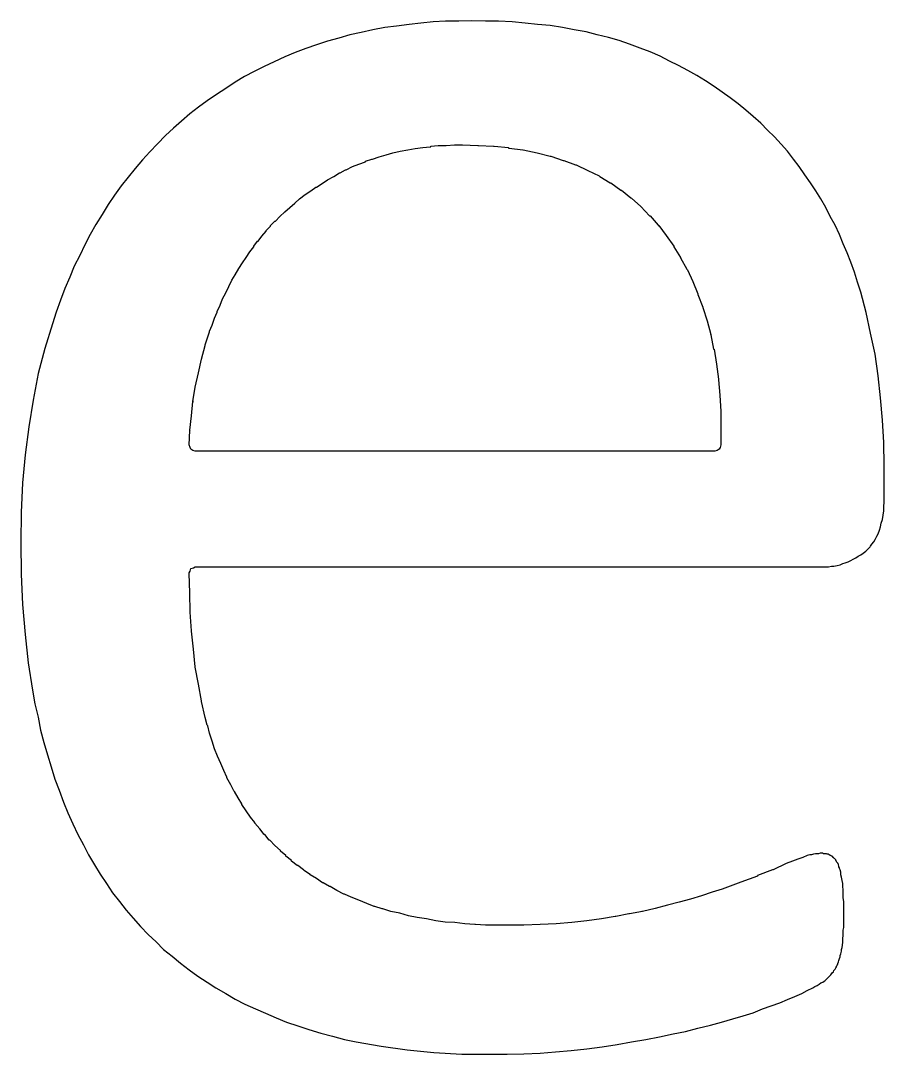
# Model space of a CAD drawing. Extents: x 114 to 420, y -150 to -26.
# Drawn here: x 130.382 to 131.772, y -147.292 to -145.628 of the extents above; entities that cross this region are included whole.
import ezdxf

# ---------------------------------------------------------------- set-up
doc = ezdxf.new("R2010")
doc.units = 0
doc.layers.add('BLACK', color=7, linetype='CONTINUOUS')

msp = doc.modelspace()

# ---------------------------------------------------------------- linework, layer by layer
at = {"layer": 'BLACK', "linetype": 'CONTINUOUS'}
for p, q in [((131.026, -145.632), (131.007, -145.634)), ((131.046, -145.63), (131.026, -145.632)), ((131.066, -145.629), (131.046, -145.63)), ((131.087, -145.629), (131.066, -145.629)), ((131.108, -145.628), (131.087, -145.629)), ((131.13, -145.629), (131.108, -145.628)), ((131.151, -145.629), (131.13, -145.629)), ((131.173, -145.63), (131.151, -145.629)), ((131.194, -145.632), (131.173, -145.63)), ((131.214, -145.634), (131.194, -145.632)), ((130.93, -145.647), (130.912, -145.651)), ((130.949, -145.643), (130.93, -145.647)), ((130.968, -145.639), (130.949, -145.643)), ((130.987, -145.637), (130.968, -145.639)), ((131.007, -145.634), (130.987, -145.637)), ((131.234, -145.636), (131.214, -145.634)), ((131.254, -145.639), (131.234, -145.636)), ((131.273, -145.643), (131.254, -145.639)), ((131.292, -145.646), (131.273, -145.643)), ((131.31, -145.651), (131.292, -145.646)), ((130.876, -145.661), (130.858, -145.667)), ((130.894, -145.656), (130.876, -145.661)), ((130.912, -145.651), (130.894, -145.656)), ((131.328, -145.655), (131.31, -145.651)), ((131.345, -145.66), (131.328, -145.655)), ((131.362, -145.666), (131.345, -145.66)), ((131.379, -145.672), (131.362, -145.666)), ((130.824, -145.679), (130.807, -145.686)), ((130.841, -145.673), (130.824, -145.679)), ((130.858, -145.667), (130.841, -145.673)), ((131.395, -145.678), (131.379, -145.672)), ((131.411, -145.685), (131.395, -145.678)), ((130.79, -145.694), (130.774, -145.702)), ((130.807, -145.686), (130.79, -145.694)), ((131.426, -145.693), (131.411, -145.685)), ((131.441, -145.7), (131.426, -145.693)), ((130.758, -145.71), (130.742, -145.718)), ((130.774, -145.702), (130.758, -145.71)), ((131.456, -145.708), (131.441, -145.7)), ((131.47, -145.716), (131.456, -145.708)), ((131.484, -145.725), (131.47, -145.716)), ((130.727, -145.727), (130.712, -145.737)), ((130.742, -145.718), (130.727, -145.727)), ((131.498, -145.734), (131.484, -145.725)), ((130.697, -145.747), (130.682, -145.757)), ((130.712, -145.737), (130.697, -145.747)), ((131.511, -145.743), (131.498, -145.734)), ((131.524, -145.752), (131.511, -145.743)), ((130.682, -145.757), (130.668, -145.767)), ((131.537, -145.762), (131.524, -145.752)), ((131.549, -145.772), (131.537, -145.762)), ((130.654, -145.778), (130.641, -145.79)), ((130.668, -145.767), (130.654, -145.778)), ((131.561, -145.782), (131.549, -145.772)), ((131.573, -145.793), (131.561, -145.782)), ((130.641, -145.79), (130.628, -145.801)), ((131.584, -145.804), (131.573, -145.793)), ((130.615, -145.813), (130.602, -145.826)), ((130.628, -145.801), (130.615, -145.813)), ((131.595, -145.815), (131.584, -145.804)), ((131.606, -145.827), (131.595, -145.815)), ((130.602, -145.826), (130.59, -145.839)), ((131.017, -145.834), (131.029, -145.832)), ((131.029, -145.832), (131.041, -145.831)), ((131.029, -145.832), (131.029, -145.832)), ((131.029, -145.832), (131.029, -145.832)), ((131.041, -145.831), (131.042, -145.831)), ((131.042, -145.83), (131.054, -145.829)), ((131.042, -145.831), (131.042, -145.83)), ((131.054, -145.829), (131.054, -145.829)), ((131.054, -145.829), (131.054, -145.829)), ((131.054, -145.829), (131.067, -145.829)), ((131.067, -145.829), (131.08, -145.828)), ((131.067, -145.829), (131.067, -145.829)), ((131.067, -145.829), (131.067, -145.829)), ((131.08, -145.828), (131.08, -145.828)), ((131.08, -145.828), (131.08, -145.828)), ((131.08, -145.828), (131.093, -145.828)), ((131.093, -145.828), (131.093, -145.828)), ((131.093, -145.828), (131.093, -145.828)), ((131.093, -145.828), (131.118, -145.829)), ((131.118, -145.829), (131.119, -145.829)), ((131.119, -145.829), (131.119, -145.829)), ((131.119, -145.829), (131.143, -145.83)), ((131.143, -145.83), (131.143, -145.83)), ((131.143, -145.83), (131.144, -145.83)), ((131.144, -145.83), (131.167, -145.832)), ((131.167, -145.832), (131.167, -145.833)), ((131.616, -145.838), (131.606, -145.827)), ((130.59, -145.839), (130.578, -145.852)), ((130.948, -145.851), (130.959, -145.847)), ((130.959, -145.847), (130.97, -145.844)), ((130.959, -145.847), (130.959, -145.847)), ((130.959, -145.847), (130.959, -145.847)), ((130.97, -145.844), (130.981, -145.841)), ((130.97, -145.844), (130.97, -145.844)), ((130.97, -145.844), (130.97, -145.844)), ((130.981, -145.841), (130.993, -145.838)), ((130.981, -145.841), (130.981, -145.841)), ((130.981, -145.841), (130.981, -145.841)), ((130.993, -145.838), (131.005, -145.836)), ((130.993, -145.838), (130.993, -145.838)), ((130.993, -145.838), (130.993, -145.838)), ((131.005, -145.836), (131.017, -145.834)), ((131.005, -145.836), (131.005, -145.836)), ((131.005, -145.836), (131.005, -145.836)), ((131.017, -145.834), (131.017, -145.834)), ((131.017, -145.834), (131.017, -145.834)), ((131.167, -145.833), (131.168, -145.833)), ((131.168, -145.833), (131.19, -145.836)), ((131.19, -145.836), (131.191, -145.836)), ((131.191, -145.836), (131.191, -145.836)), ((131.191, -145.836), (131.213, -145.841)), ((131.213, -145.841), (131.213, -145.841)), ((131.213, -145.841), (131.213, -145.841)), ((131.213, -145.841), (131.234, -145.846)), ((131.234, -145.846), (131.235, -145.846)), ((131.235, -145.846), (131.235, -145.846)), ((131.235, -145.846), (131.255, -145.853)), ((131.626, -145.851), (131.616, -145.838)), ((130.566, -145.866), (130.555, -145.88)), ((130.578, -145.852), (130.566, -145.866)), ((130.906, -145.868), (130.916, -145.863)), ((130.916, -145.863), (130.926, -145.859)), ((130.916, -145.863), (130.916, -145.863)), ((130.916, -145.863), (130.916, -145.863)), ((130.926, -145.859), (130.937, -145.855)), ((130.926, -145.859), (130.926, -145.859)), ((130.926, -145.859), (130.926, -145.859)), ((130.937, -145.854), (130.947, -145.851)), ((130.937, -145.855), (130.937, -145.854)), ((130.937, -145.855), (130.937, -145.855)), ((130.947, -145.851), (130.948, -145.851)), ((130.948, -145.851), (130.948, -145.851)), ((131.255, -145.853), (131.256, -145.853)), ((131.256, -145.853), (131.256, -145.853)), ((131.256, -145.853), (131.275, -145.86)), ((131.275, -145.86), (131.276, -145.86)), ((131.276, -145.86), (131.276, -145.86)), ((131.276, -145.86), (131.295, -145.869)), ((131.635, -145.863), (131.626, -145.851)), ((131.644, -145.876), (131.635, -145.863)), ((130.555, -145.88), (130.544, -145.894)), ((130.876, -145.884), (130.886, -145.879)), ((130.886, -145.879), (130.895, -145.873)), ((130.886, -145.879), (130.886, -145.879)), ((130.886, -145.879), (130.886, -145.879)), ((130.895, -145.873), (130.895, -145.873)), ((130.895, -145.873), (130.896, -145.873)), ((130.896, -145.873), (130.905, -145.868)), ((130.905, -145.868), (130.905, -145.868)), ((130.905, -145.868), (130.906, -145.868)), ((131.295, -145.869), (131.295, -145.869)), ((131.295, -145.869), (131.295, -145.869)), ((131.295, -145.869), (131.313, -145.878)), ((131.313, -145.878), (131.314, -145.879)), ((131.314, -145.879), (131.314, -145.879)), ((131.314, -145.879), (131.331, -145.889)), ((131.653, -145.889), (131.644, -145.876)), ((130.544, -145.894), (130.533, -145.909)), ((130.849, -145.902), (130.857, -145.896)), ((130.857, -145.896), (130.858, -145.896)), ((130.858, -145.896), (130.867, -145.89)), ((130.858, -145.896), (130.858, -145.896)), ((130.867, -145.89), (130.876, -145.884)), ((130.867, -145.89), (130.867, -145.89)), ((130.867, -145.89), (130.867, -145.89)), ((130.876, -145.884), (130.876, -145.884)), ((130.876, -145.884), (130.876, -145.884)), ((131.331, -145.889), (131.331, -145.889)), ((131.331, -145.889), (131.332, -145.889)), ((131.332, -145.889), (131.348, -145.901)), ((131.662, -145.902), (131.653, -145.889)), ((130.533, -145.909), (130.523, -145.924)), ((130.823, -145.922), (130.831, -145.915)), ((130.831, -145.915), (130.84, -145.908)), ((130.831, -145.915), (130.831, -145.915)), ((130.831, -145.915), (130.831, -145.915)), ((130.84, -145.908), (130.849, -145.902)), ((130.84, -145.908), (130.84, -145.908)), ((130.84, -145.908), (130.84, -145.908)), ((130.849, -145.902), (130.849, -145.902)), ((130.849, -145.902), (130.849, -145.902)), ((131.348, -145.901), (131.348, -145.901)), ((131.348, -145.901), (131.349, -145.901)), ((131.349, -145.901), (131.364, -145.913)), ((131.364, -145.913), (131.365, -145.914)), ((131.365, -145.914), (131.365, -145.914)), ((131.365, -145.914), (131.38, -145.927)), ((131.67, -145.915), (131.662, -145.902)), ((131.678, -145.929), (131.67, -145.915)), ((130.523, -145.924), (130.513, -145.94)), ((130.807, -145.936), (130.815, -145.929)), ((130.815, -145.929), (130.823, -145.922)), ((130.815, -145.929), (130.815, -145.929)), ((130.815, -145.929), (130.815, -145.929)), ((130.823, -145.922), (130.823, -145.922)), ((130.823, -145.922), (130.823, -145.922)), ((131.38, -145.927), (131.38, -145.927)), ((131.38, -145.927), (131.38, -145.927)), ((131.38, -145.927), (131.394, -145.942)), ((131.685, -145.943), (131.678, -145.929)), ((130.513, -145.94), (130.503, -145.956)), ((130.792, -145.951), (130.799, -145.943)), ((130.799, -145.943), (130.807, -145.936)), ((130.799, -145.943), (130.799, -145.943)), ((130.799, -145.943), (130.799, -145.943)), ((130.807, -145.936), (130.807, -145.936)), ((130.807, -145.936), (130.807, -145.936)), ((131.394, -145.942), (131.395, -145.942)), ((131.395, -145.942), (131.395, -145.942)), ((131.395, -145.942), (131.408, -145.957)), ((131.693, -145.957), (131.685, -145.943)), ((130.503, -145.956), (130.494, -145.972)), ((130.777, -145.966), (130.784, -145.959)), ((130.777, -145.967), (130.777, -145.966)), ((130.784, -145.958), (130.791, -145.951)), ((130.784, -145.959), (130.784, -145.958)), ((130.784, -145.959), (130.784, -145.959)), ((130.791, -145.951), (130.792, -145.951)), ((130.792, -145.951), (130.792, -145.951)), ((131.408, -145.957), (131.408, -145.958)), ((131.408, -145.958), (131.409, -145.958)), ((131.409, -145.958), (131.421, -145.974)), ((131.7, -145.972), (131.693, -145.957)), ((130.494, -145.972), (130.485, -145.989)), ((130.764, -145.983), (130.77, -145.975)), ((130.77, -145.975), (130.777, -145.967)), ((130.77, -145.975), (130.77, -145.975)), ((130.77, -145.975), (130.77, -145.975)), ((130.777, -145.967), (130.777, -145.967)), ((131.421, -145.974), (131.421, -145.974)), ((131.421, -145.974), (131.421, -145.974)), ((131.421, -145.974), (131.433, -145.991)), ((131.706, -145.987), (131.7, -145.972)), ((130.485, -145.989), (130.477, -146.006)), ((130.751, -146), (130.757, -145.992)), ((130.757, -145.991), (130.763, -145.983)), ((130.757, -145.992), (130.757, -145.991)), ((130.757, -145.992), (130.757, -145.992)), ((130.763, -145.983), (130.764, -145.983)), ((130.764, -145.983), (130.764, -145.983)), ((131.433, -145.991), (131.433, -145.992)), ((131.433, -145.992), (131.433, -145.992)), ((131.433, -145.992), (131.444, -146.009)), ((131.712, -146.002), (131.706, -145.987)), ((130.477, -146.006), (130.468, -146.023)), ((130.739, -146.018), (130.745, -146.009)), ((130.745, -146.009), (130.751, -146)), ((130.745, -146.009), (130.745, -146.009)), ((130.745, -146.009), (130.745, -146.009)), ((130.751, -146), (130.751, -146)), ((130.751, -146), (130.751, -146)), ((131.444, -146.009), (131.444, -146.01)), ((131.444, -146.01), (131.444, -146.01)), ((131.444, -146.01), (131.454, -146.028)), ((131.718, -146.017), (131.712, -146.002)), ((130.468, -146.023), (130.461, -146.041)), ((130.727, -146.037), (130.733, -146.027)), ((130.733, -146.027), (130.739, -146.018)), ((130.733, -146.027), (130.733, -146.027)), ((130.733, -146.027), (130.733, -146.027)), ((130.739, -146.018), (130.739, -146.018)), ((130.739, -146.018), (130.739, -146.018)), ((131.454, -146.028), (131.454, -146.028)), ((131.454, -146.028), (131.455, -146.029)), ((131.455, -146.029), (131.464, -146.048)), ((131.724, -146.033), (131.718, -146.017)), ((130.461, -146.041), (130.453, -146.059)), ((130.717, -146.056), (130.722, -146.046)), ((130.722, -146.046), (130.727, -146.037)), ((130.722, -146.046), (130.722, -146.046)), ((130.722, -146.046), (130.722, -146.046)), ((130.727, -146.037), (130.727, -146.037)), ((130.727, -146.037), (130.727, -146.037)), ((131.464, -146.048), (131.464, -146.048)), ((131.464, -146.048), (131.464, -146.048)), ((131.464, -146.048), (131.472, -146.068)), ((131.729, -146.049), (131.724, -146.033)), ((131.734, -146.065), (131.729, -146.049)), ((130.453, -146.059), (130.446, -146.078)), ((130.712, -146.066), (130.717, -146.056)), ((130.717, -146.056), (130.717, -146.056)), ((130.717, -146.056), (130.717, -146.056)), ((131.743, -146.098), (131.734, -146.065)), ((130.446, -146.078), (130.439, -146.097)), ((130.703, -146.086), (130.707, -146.076)), ((130.707, -146.076), (130.712, -146.066)), ((130.707, -146.076), (130.707, -146.076)), ((130.707, -146.076), (130.707, -146.076)), ((130.712, -146.066), (130.712, -146.066)), ((130.712, -146.066), (130.712, -146.066)), ((131.472, -146.068), (131.472, -146.068)), ((131.472, -146.068), (131.472, -146.069)), ((131.472, -146.069), (131.48, -146.089)), ((130.439, -146.097), (130.433, -146.116)), ((130.694, -146.107), (130.698, -146.097)), ((130.698, -146.096), (130.703, -146.086)), ((130.698, -146.097), (130.698, -146.096)), ((130.698, -146.096), (130.698, -146.096)), ((130.703, -146.086), (130.703, -146.086)), ((130.703, -146.086), (130.703, -146.086)), ((131.48, -146.089), (131.48, -146.089)), ((131.48, -146.089), (131.48, -146.09)), ((131.48, -146.09), (131.487, -146.111)), ((131.75, -146.131), (131.743, -146.098)), ((130.69, -146.118), (130.694, -146.107)), ((130.694, -146.107), (130.694, -146.107)), ((130.694, -146.107), (130.694, -146.107)), ((131.487, -146.111), (131.487, -146.111)), ((131.487, -146.111), (131.487, -146.111)), ((131.487, -146.111), (131.493, -146.133)), ((130.433, -146.116), (130.421, -146.156)), ((130.679, -146.15), (130.686, -146.129)), ((130.686, -146.128), (130.69, -146.118)), ((130.686, -146.129), (130.686, -146.128)), ((130.686, -146.129), (130.686, -146.129)), ((130.69, -146.118), (130.69, -146.118)), ((130.69, -146.118), (130.69, -146.118)), ((131.757, -146.165), (131.75, -146.131)), ((131.493, -146.133), (131.492, -146.134)), ((131.492, -146.134), (131.493, -146.134)), ((131.493, -146.134), (131.497, -146.157)), ((130.421, -146.156), (130.41, -146.196)), ((130.673, -146.173), (130.679, -146.151)), ((130.679, -146.151), (130.679, -146.15)), ((130.679, -146.151), (130.679, -146.151)), ((131.497, -146.157), (131.497, -146.157)), ((131.497, -146.157), (131.498, -146.157)), ((131.498, -146.157), (131.502, -146.181)), ((131.762, -146.2), (131.757, -146.165)), ((130.668, -146.195), (130.673, -146.173)), ((130.673, -146.173), (130.673, -146.173)), ((130.673, -146.173), (130.673, -146.173)), ((131.502, -146.181), (131.502, -146.181)), ((131.502, -146.181), (131.502, -146.181)), ((131.502, -146.181), (131.505, -146.205)), ((130.41, -146.196), (130.402, -146.239)), ((130.663, -146.218), (130.668, -146.195)), ((130.668, -146.195), (130.668, -146.195)), ((130.668, -146.195), (130.668, -146.195)), ((131.505, -146.205), (131.505, -146.206)), ((131.505, -146.206), (131.505, -146.206)), ((131.505, -146.206), (131.507, -146.231)), ((131.766, -146.235), (131.762, -146.2)), ((130.659, -146.241), (130.663, -146.218)), ((130.663, -146.218), (130.663, -146.218)), ((130.663, -146.218), (130.663, -146.218)), ((131.507, -146.231), (131.507, -146.231)), ((131.507, -146.231), (131.507, -146.231)), ((131.507, -146.231), (131.509, -146.257)), ((130.402, -146.239), (130.395, -146.282)), ((130.657, -146.264), (130.659, -146.241)), ((130.659, -146.241), (130.66, -146.241)), ((130.66, -146.241), (130.659, -146.241)), ((131.769, -146.271), (131.766, -146.235)), ((130.654, -146.287), (130.657, -146.264)), ((130.657, -146.264), (130.657, -146.264)), ((130.657, -146.264), (130.657, -146.264)), ((131.509, -146.257), (131.509, -146.257)), ((131.509, -146.257), (131.509, -146.257)), ((131.509, -146.257), (131.509, -146.284)), ((130.395, -146.282), (130.389, -146.327)), ((131.771, -146.307), (131.769, -146.271)), ((130.653, -146.311), (130.654, -146.288)), ((130.654, -146.288), (130.655, -146.287)), ((130.655, -146.287), (130.654, -146.287)), ((131.509, -146.284), (131.509, -146.284)), ((131.509, -146.284), (131.509, -146.284)), ((131.509, -146.284), (131.509, -146.311)), ((130.655, -146.315), (130.653, -146.311)), ((130.653, -146.311), (130.653, -146.311)), ((130.653, -146.311), (130.653, -146.311)), ((130.656, -146.318), (130.655, -146.315)), ((131.508, -146.315), (131.506, -146.318)), ((131.509, -146.311), (131.508, -146.315)), ((131.772, -146.344), (131.771, -146.307)), ((130.389, -146.327), (130.385, -146.372)), ((130.659, -146.32), (130.656, -146.318)), ((130.656, -146.318), (130.656, -146.318)), ((130.656, -146.318), (130.656, -146.318)), ((130.663, -146.321), (130.659, -146.32)), ((130.663, -146.321), (130.663, -146.321)), ((131.499, -146.321), (130.663, -146.321)), ((130.663, -146.321), (130.663, -146.321)), ((131.503, -146.32), (131.499, -146.321)), ((131.506, -146.318), (131.503, -146.32)), ((131.506, -146.318), (131.506, -146.318)), ((131.506, -146.318), (131.506, -146.318)), ((131.772, -146.395), (131.772, -146.344)), ((130.385, -146.372), (130.383, -146.42)), ((131.772, -146.403), (131.772, -146.395)), ((131.772, -146.395), (131.772, -146.395)), ((131.771, -146.41), (131.772, -146.403)), ((131.771, -146.417), (131.771, -146.41)), ((130.383, -146.42), (130.382, -146.468)), ((131.767, -146.437), (131.769, -146.431)), ((131.769, -146.431), (131.77, -146.424)), ((131.77, -146.424), (131.771, -146.417)), ((131.762, -146.454), (131.764, -146.448)), ((131.764, -146.448), (131.766, -146.443)), ((131.766, -146.443), (131.767, -146.437)), ((131.755, -146.467), (131.757, -146.463)), ((131.757, -146.463), (131.76, -146.458)), ((131.76, -146.458), (131.762, -146.454)), ((130.382, -146.468), (130.383, -146.519)), ((131.742, -146.482), (131.746, -146.478)), ((131.746, -146.478), (131.749, -146.475)), ((131.749, -146.475), (131.75, -146.474)), ((131.75, -146.474), (131.752, -146.471)), ((131.75, -146.474), (131.75, -146.474)), ((131.752, -146.471), (131.755, -146.467)), ((131.714, -146.499), (131.718, -146.497)), ((131.718, -146.497), (131.722, -146.495)), ((131.722, -146.495), (131.726, -146.493)), ((131.726, -146.493), (131.73, -146.49)), ((131.73, -146.49), (131.734, -146.488)), ((131.734, -146.488), (131.738, -146.485)), ((131.738, -146.485), (131.742, -146.482)), ((130.653, -146.517), (130.655, -146.514)), ((130.655, -146.514), (130.656, -146.51)), ((130.656, -146.51), (130.66, -146.509)), ((130.656, -146.51), (130.656, -146.51)), ((130.656, -146.51), (130.656, -146.51)), ((130.66, -146.509), (130.663, -146.507)), ((130.663, -146.507), (130.663, -146.507)), ((130.663, -146.507), (130.663, -146.507)), ((130.663, -146.507), (131.672, -146.507)), ((131.672, -146.507), (131.677, -146.507)), ((131.677, -146.507), (131.682, -146.507)), ((131.682, -146.507), (131.687, -146.506)), ((131.687, -146.506), (131.691, -146.506)), ((131.691, -146.506), (131.696, -146.505)), ((131.696, -146.505), (131.701, -146.504)), ((131.701, -146.504), (131.705, -146.502)), ((131.705, -146.502), (131.709, -146.501)), ((131.709, -146.501), (131.714, -146.499)), ((130.383, -146.519), (130.385, -146.568)), ((130.653, -146.518), (130.653, -146.517)), ((130.653, -146.517), (130.653, -146.517)), ((130.654, -146.549), (130.653, -146.518)), ((130.655, -146.58), (130.654, -146.549)), ((130.654, -146.549), (130.654, -146.549)), ((130.654, -146.549), (130.654, -146.549)), ((130.385, -146.568), (130.389, -146.616)), ((130.657, -146.61), (130.655, -146.58)), ((130.655, -146.58), (130.655, -146.58)), ((130.655, -146.58), (130.655, -146.58)), ((130.657, -146.611), (130.657, -146.61)), ((130.657, -146.61), (130.657, -146.61)), ((130.66, -146.64), (130.657, -146.611)), ((130.389, -146.616), (130.394, -146.662)), ((130.663, -146.668), (130.66, -146.64)), ((130.66, -146.64), (130.66, -146.64)), ((130.66, -146.64), (130.66, -146.64)), ((130.394, -146.662), (130.401, -146.706)), ((130.663, -146.669), (130.663, -146.668)), ((130.663, -146.668), (130.663, -146.668)), ((130.668, -146.696), (130.663, -146.669)), ((130.673, -146.723), (130.668, -146.696)), ((130.668, -146.696), (130.668, -146.696)), ((130.668, -146.696), (130.668, -146.696)), ((130.401, -146.706), (130.405, -146.728)), ((130.405, -146.728), (130.41, -146.749)), ((130.673, -146.724), (130.673, -146.723)), ((130.673, -146.723), (130.673, -146.723)), ((130.679, -146.75), (130.673, -146.724)), ((130.41, -146.749), (130.414, -146.77)), ((130.682, -146.762), (130.679, -146.75)), ((130.679, -146.75), (130.679, -146.75)), ((130.679, -146.75), (130.679, -146.75)), ((130.683, -146.763), (130.682, -146.762)), ((130.686, -146.775), (130.683, -146.763)), ((130.683, -146.763), (130.683, -146.763)), ((130.414, -146.77), (130.419, -146.79)), ((130.69, -146.788), (130.686, -146.775)), ((130.686, -146.775), (130.686, -146.775)), ((130.686, -146.775), (130.686, -146.775)), ((130.419, -146.79), (130.425, -146.81)), ((130.694, -146.8), (130.69, -146.788)), ((130.69, -146.788), (130.69, -146.788)), ((130.69, -146.788), (130.69, -146.788)), ((130.425, -146.81), (130.431, -146.829)), ((130.699, -146.812), (130.694, -146.8)), ((130.694, -146.8), (130.694, -146.8)), ((130.694, -146.8), (130.694, -146.8)), ((130.704, -146.824), (130.699, -146.812)), ((130.699, -146.812), (130.699, -146.812)), ((130.699, -146.812), (130.699, -146.812)), ((130.431, -146.829), (130.437, -146.849)), ((130.709, -146.835), (130.704, -146.824)), ((130.704, -146.824), (130.704, -146.824)), ((130.704, -146.824), (130.704, -146.824)), ((130.714, -146.846), (130.709, -146.835)), ((130.709, -146.835), (130.709, -146.835)), ((130.709, -146.835), (130.709, -146.835)), ((130.714, -146.847), (130.714, -146.846)), ((130.72, -146.858), (130.714, -146.847)), ((130.714, -146.847), (130.714, -146.847)), ((130.437, -146.849), (130.444, -146.867)), ((130.725, -146.868), (130.72, -146.858)), ((130.72, -146.858), (130.72, -146.858)), ((130.72, -146.858), (130.72, -146.858)), ((130.444, -146.867), (130.451, -146.886)), ((130.726, -146.869), (130.725, -146.868)), ((130.732, -146.879), (130.726, -146.869)), ((130.726, -146.869), (130.726, -146.869)), ((130.738, -146.889), (130.732, -146.879)), ((130.732, -146.879), (130.732, -146.879)), ((130.732, -146.879), (130.732, -146.879)), ((130.451, -146.886), (130.458, -146.903)), ((130.738, -146.89), (130.738, -146.889)), ((130.745, -146.9), (130.738, -146.89)), ((130.738, -146.89), (130.738, -146.89)), ((130.458, -146.903), (130.466, -146.921)), ((130.752, -146.91), (130.745, -146.9)), ((130.745, -146.9), (130.745, -146.9)), ((130.745, -146.9), (130.745, -146.9)), ((130.759, -146.919), (130.752, -146.91)), ((130.752, -146.91), (130.752, -146.91)), ((130.752, -146.91), (130.752, -146.91)), ((130.466, -146.921), (130.474, -146.938)), ((130.759, -146.92), (130.759, -146.919)), ((130.759, -146.919), (130.759, -146.919)), ((130.767, -146.929), (130.759, -146.92)), ((130.774, -146.938), (130.767, -146.929)), ((130.767, -146.929), (130.767, -146.929)), ((130.767, -146.929), (130.767, -146.929)), ((130.474, -146.938), (130.483, -146.955)), ((130.775, -146.938), (130.774, -146.938)), ((130.782, -146.947), (130.775, -146.938)), ((130.775, -146.938), (130.775, -146.938)), ((130.783, -146.947), (130.782, -146.947)), ((130.791, -146.956), (130.783, -146.947)), ((130.783, -146.947), (130.783, -146.947)), ((130.483, -146.955), (130.491, -146.971)), ((130.8, -146.964), (130.791, -146.956)), ((130.791, -146.956), (130.791, -146.956)), ((130.791, -146.956), (130.791, -146.956)), ((130.8, -146.965), (130.8, -146.964)), ((130.8, -146.964), (130.8, -146.964)), ((130.491, -146.971), (130.501, -146.987)), ((130.809, -146.972), (130.8, -146.965)), ((130.809, -146.973), (130.809, -146.972)), ((130.818, -146.98), (130.809, -146.973)), ((130.809, -146.973), (130.809, -146.973)), ((130.818, -146.981), (130.818, -146.98)), ((130.818, -146.98), (130.818, -146.98)), ((130.827, -146.988), (130.818, -146.981)), ((131.624, -146.981), (131.614, -146.985)), ((131.633, -146.978), (131.624, -146.981)), ((131.641, -146.975), (131.633, -146.978)), ((131.648, -146.972), (131.641, -146.975)), ((131.652, -146.971), (131.648, -146.972)), ((131.655, -146.971), (131.652, -146.971)), ((131.658, -146.97), (131.655, -146.971)), ((131.661, -146.969), (131.658, -146.97)), ((131.664, -146.969), (131.661, -146.969)), ((131.666, -146.969), (131.664, -146.969)), ((131.669, -146.968), (131.666, -146.969)), ((131.671, -146.968), (131.669, -146.968)), ((131.672, -146.968), (131.671, -146.968)), ((131.673, -146.968), (131.672, -146.968)), ((131.674, -146.969), (131.673, -146.968)), ((131.675, -146.969), (131.674, -146.969)), ((131.677, -146.969), (131.675, -146.969)), ((131.678, -146.969), (131.677, -146.969)), ((131.679, -146.969), (131.678, -146.969)), ((131.68, -146.97), (131.679, -146.969)), ((131.681, -146.97), (131.68, -146.97)), ((131.682, -146.97), (131.681, -146.97)), ((131.683, -146.971), (131.682, -146.97)), ((131.682, -146.97), (131.682, -146.97)), ((131.684, -146.971), (131.683, -146.971)), ((131.685, -146.972), (131.684, -146.971)), ((131.686, -146.972), (131.685, -146.972)), ((131.687, -146.973), (131.686, -146.972)), ((131.688, -146.973), (131.687, -146.973)), ((131.689, -146.974), (131.688, -146.973)), ((131.689, -146.975), (131.689, -146.974)), ((131.69, -146.975), (131.689, -146.975)), ((131.691, -146.976), (131.69, -146.975)), ((131.692, -146.977), (131.691, -146.976)), ((131.693, -146.978), (131.692, -146.977)), ((131.692, -146.977), (131.692, -146.977)), ((131.694, -146.979), (131.693, -146.978)), ((131.694, -146.98), (131.694, -146.979)), ((131.695, -146.981), (131.694, -146.98)), ((131.695, -146.982), (131.695, -146.981)), ((130.501, -146.987), (130.51, -147.002)), ((130.828, -146.988), (130.827, -146.988)), ((130.837, -146.995), (130.828, -146.988)), ((130.828, -146.988), (130.828, -146.988)), ((130.838, -146.996), (130.837, -146.995)), ((130.837, -146.995), (130.837, -146.995)), ((130.847, -147.002), (130.838, -146.996)), ((131.592, -146.995), (131.568, -147.004)), ((131.593, -146.995), (131.592, -146.995)), ((131.592, -146.995), (131.592, -146.995)), ((131.614, -146.985), (131.593, -146.995)), ((131.614, -146.985), (131.614, -146.985)), ((131.614, -146.985), (131.614, -146.985)), ((131.696, -146.983), (131.695, -146.982)), ((131.697, -146.984), (131.696, -146.983)), ((131.697, -146.985), (131.697, -146.984)), ((131.698, -146.986), (131.697, -146.985)), ((131.698, -146.987), (131.698, -146.986)), ((131.699, -146.989), (131.698, -146.987)), ((131.699, -146.99), (131.699, -146.989)), ((131.7, -146.992), (131.699, -146.99)), ((131.7, -146.993), (131.7, -146.992)), ((131.701, -146.995), (131.7, -146.993)), ((131.702, -146.999), (131.701, -146.995)), ((130.51, -147.002), (130.52, -147.017)), ((130.848, -147.002), (130.847, -147.002)), ((130.848, -147.003), (130.848, -147.002)), ((130.858, -147.009), (130.848, -147.003)), ((130.868, -147.016), (130.858, -147.009)), ((130.858, -147.009), (130.858, -147.009)), ((130.858, -147.009), (130.858, -147.009)), ((131.568, -147.005), (131.541, -147.015)), ((131.568, -147.004), (131.568, -147.004)), ((131.568, -147.004), (131.568, -147.005)), ((131.702, -147.003), (131.702, -146.999)), ((131.703, -147.007), (131.702, -147.003)), ((131.704, -147.012), (131.703, -147.007)), ((131.705, -147.017), (131.704, -147.012)), ((130.52, -147.017), (130.53, -147.032)), ((130.869, -147.016), (130.868, -147.016)), ((130.879, -147.022), (130.869, -147.016)), ((130.869, -147.016), (130.869, -147.016)), ((130.88, -147.022), (130.879, -147.022)), ((130.891, -147.028), (130.88, -147.022)), ((130.88, -147.022), (130.88, -147.022)), ((130.902, -147.034), (130.891, -147.028)), ((130.891, -147.028), (130.891, -147.028)), ((130.891, -147.028), (130.891, -147.028)), ((131.495, -147.031), (131.478, -147.037)), ((131.511, -147.026), (131.495, -147.031)), ((131.495, -147.031), (131.495, -147.031)), ((131.495, -147.031), (131.495, -147.031)), ((131.541, -147.015), (131.511, -147.026)), ((131.511, -147.026), (131.511, -147.026)), ((131.511, -147.026), (131.511, -147.026)), ((131.541, -147.015), (131.541, -147.015)), ((131.541, -147.015), (131.541, -147.015)), ((131.705, -147.022), (131.705, -147.017)), ((131.706, -147.027), (131.705, -147.022)), ((131.706, -147.033), (131.706, -147.027)), ((130.53, -147.032), (130.541, -147.046)), ((130.541, -147.046), (130.552, -147.06)), ((130.903, -147.034), (130.902, -147.034)), ((130.902, -147.034), (130.902, -147.034)), ((130.914, -147.039), (130.903, -147.034)), ((130.926, -147.044), (130.914, -147.039)), ((130.914, -147.039), (130.914, -147.039)), ((130.914, -147.039), (130.914, -147.039)), ((130.939, -147.049), (130.926, -147.044)), ((130.926, -147.044), (130.926, -147.044)), ((130.926, -147.044), (130.926, -147.044)), ((131.442, -147.047), (131.423, -147.052)), ((131.46, -147.042), (131.442, -147.047)), ((131.442, -147.047), (131.442, -147.047)), ((131.442, -147.047), (131.442, -147.047)), ((131.478, -147.037), (131.46, -147.042)), ((131.46, -147.042), (131.46, -147.042)), ((131.46, -147.042), (131.46, -147.042)), ((131.478, -147.037), (131.478, -147.037)), ((131.478, -147.037), (131.478, -147.037)), ((131.706, -147.04), (131.706, -147.033)), ((131.707, -147.046), (131.706, -147.04)), ((131.707, -147.053), (131.707, -147.046)), ((130.552, -147.06), (130.563, -147.073)), ((130.951, -147.054), (130.939, -147.049)), ((130.939, -147.049), (130.939, -147.049)), ((130.939, -147.049), (130.939, -147.049)), ((130.952, -147.054), (130.951, -147.054)), ((130.951, -147.054), (130.951, -147.054)), ((130.964, -147.058), (130.952, -147.054)), ((130.965, -147.058), (130.964, -147.058)), ((130.978, -147.062), (130.965, -147.058)), ((130.965, -147.058), (130.965, -147.058)), ((130.992, -147.065), (130.978, -147.062)), ((130.978, -147.062), (130.978, -147.062)), ((130.978, -147.062), (130.978, -147.062)), ((131.383, -147.062), (131.362, -147.066)), ((131.403, -147.057), (131.383, -147.062)), ((131.383, -147.062), (131.383, -147.061)), ((131.383, -147.061), (131.383, -147.062)), ((131.423, -147.052), (131.403, -147.057)), ((131.403, -147.057), (131.403, -147.057)), ((131.403, -147.057), (131.403, -147.057)), ((131.423, -147.052), (131.423, -147.052)), ((131.423, -147.052), (131.423, -147.052)), ((131.707, -147.06), (131.707, -147.053)), ((131.707, -147.067), (131.707, -147.06)), ((130.563, -147.073), (130.575, -147.086)), ((131.006, -147.069), (130.992, -147.065)), ((130.992, -147.065), (130.992, -147.065)), ((130.992, -147.065), (130.992, -147.065)), ((131.02, -147.072), (131.006, -147.069)), ((131.006, -147.069), (131.006, -147.069)), ((131.006, -147.069), (131.006, -147.069)), ((131.035, -147.074), (131.02, -147.072)), ((131.02, -147.072), (131.02, -147.072)), ((131.02, -147.072), (131.02, -147.072)), ((131.05, -147.077), (131.035, -147.074)), ((131.035, -147.074), (131.035, -147.074)), ((131.035, -147.074), (131.035, -147.074)), ((131.065, -147.079), (131.05, -147.077)), ((131.05, -147.077), (131.05, -147.077)), ((131.05, -147.077), (131.05, -147.077)), ((131.081, -147.08), (131.065, -147.079)), ((131.065, -147.079), (131.065, -147.079)), ((131.065, -147.079), (131.065, -147.079)), ((131.097, -147.082), (131.081, -147.08)), ((131.081, -147.08), (131.081, -147.08)), ((131.081, -147.08), (131.081, -147.08)), ((131.269, -147.08), (131.244, -147.082)), ((131.293, -147.077), (131.269, -147.08)), ((131.269, -147.08), (131.269, -147.08)), ((131.269, -147.08), (131.269, -147.08)), ((131.317, -147.074), (131.293, -147.077)), ((131.293, -147.077), (131.293, -147.077)), ((131.293, -147.077), (131.293, -147.077)), ((131.339, -147.07), (131.317, -147.074)), ((131.317, -147.074), (131.317, -147.074)), ((131.317, -147.074), (131.317, -147.074)), ((131.34, -147.07), (131.339, -147.07)), ((131.339, -147.07), (131.339, -147.07)), ((131.361, -147.066), (131.34, -147.07)), ((131.362, -147.066), (131.361, -147.066)), ((131.362, -147.066), (131.362, -147.066)), ((131.707, -147.078), (131.707, -147.067)), ((131.707, -147.083), (131.707, -147.078)), ((130.575, -147.086), (130.587, -147.099)), ((131.113, -147.083), (131.097, -147.082)), ((131.097, -147.082), (131.097, -147.082)), ((131.097, -147.082), (131.097, -147.082)), ((131.114, -147.083), (131.113, -147.083)), ((131.113, -147.083), (131.113, -147.083)), ((131.13, -147.084), (131.114, -147.083)), ((131.147, -147.084), (131.13, -147.084)), ((131.13, -147.084), (131.13, -147.084)), ((131.13, -147.084), (131.13, -147.084)), ((131.164, -147.084), (131.147, -147.084)), ((131.147, -147.084), (131.147, -147.084)), ((131.147, -147.084), (131.147, -147.084)), ((131.165, -147.084), (131.164, -147.084)), ((131.164, -147.084), (131.164, -147.084)), ((131.192, -147.084), (131.165, -147.084)), ((131.218, -147.083), (131.192, -147.084)), ((131.192, -147.084), (131.192, -147.084)), ((131.192, -147.084), (131.192, -147.084)), ((131.244, -147.082), (131.218, -147.083)), ((131.218, -147.083), (131.218, -147.083)), ((131.218, -147.083), (131.218, -147.083)), ((131.244, -147.082), (131.244, -147.082)), ((131.244, -147.082), (131.244, -147.082)), ((131.706, -147.092), (131.707, -147.088)), ((131.706, -147.097), (131.706, -147.092)), ((131.706, -147.101), (131.706, -147.097)), ((131.707, -147.088), (131.707, -147.083)), ((130.587, -147.099), (130.6, -147.111)), ((130.6, -147.111), (130.612, -147.123)), ((131.704, -147.12), (131.705, -147.112)), ((131.705, -147.105), (131.706, -147.101)), ((131.705, -147.112), (131.705, -147.105)), ((130.612, -147.123), (130.626, -147.134)), ((131.701, -147.133), (131.702, -147.13)), ((131.702, -147.13), (131.703, -147.126)), ((131.703, -147.123), (131.704, -147.12)), ((131.703, -147.126), (131.703, -147.123)), ((130.626, -147.134), (130.639, -147.145)), ((130.639, -147.145), (130.653, -147.156)), ((131.696, -147.148), (131.697, -147.147)), ((131.697, -147.146), (131.698, -147.143)), ((131.697, -147.147), (131.697, -147.146)), ((131.698, -147.143), (131.699, -147.141)), ((131.699, -147.141), (131.7, -147.138)), ((131.7, -147.138), (131.701, -147.135)), ((131.701, -147.135), (131.701, -147.133)), ((130.653, -147.156), (130.667, -147.166)), ((131.684, -147.166), (131.686, -147.164)), ((131.686, -147.164), (131.688, -147.161)), ((131.688, -147.161), (131.69, -147.159)), ((131.69, -147.159), (131.691, -147.157)), ((131.691, -147.157), (131.693, -147.155)), ((131.693, -147.155), (131.694, -147.153)), ((131.694, -147.153), (131.695, -147.151)), ((131.695, -147.15), (131.696, -147.149)), ((131.695, -147.151), (131.695, -147.15)), ((131.696, -147.149), (131.696, -147.148)), ((130.667, -147.166), (130.682, -147.176)), ((130.682, -147.176), (130.696, -147.185)), ((131.664, -147.181), (131.667, -147.179)), ((131.667, -147.179), (131.67, -147.177)), ((131.67, -147.177), (131.673, -147.176)), ((131.673, -147.176), (131.675, -147.174)), ((131.675, -147.174), (131.677, -147.173)), ((131.677, -147.173), (131.678, -147.172)), ((131.678, -147.172), (131.679, -147.171)), ((131.679, -147.171), (131.68, -147.17)), ((131.68, -147.17), (131.682, -147.168)), ((131.682, -147.168), (131.684, -147.166)), ((130.696, -147.185), (130.712, -147.194)), ((130.712, -147.194), (130.727, -147.203)), ((131.628, -147.199), (131.639, -147.194)), ((131.639, -147.194), (131.648, -147.189)), ((131.648, -147.189), (131.657, -147.185)), ((131.657, -147.185), (131.66, -147.183)), ((131.66, -147.183), (131.664, -147.181)), ((130.727, -147.203), (130.743, -147.211)), ((130.743, -147.211), (130.76, -147.219)), ((131.576, -147.219), (131.59, -147.214)), ((131.59, -147.214), (131.604, -147.209)), ((131.604, -147.209), (131.616, -147.204)), ((131.616, -147.204), (131.628, -147.199)), ((130.76, -147.219), (130.776, -147.226)), ((130.776, -147.226), (130.793, -147.233)), ((131.528, -147.235), (131.545, -147.23)), ((131.545, -147.23), (131.561, -147.225)), ((131.561, -147.225), (131.576, -147.219)), ((130.793, -147.233), (130.81, -147.24)), ((130.81, -147.24), (130.828, -147.246)), ((130.828, -147.246), (130.846, -147.252)), ((131.472, -147.25), (131.492, -147.245)), ((131.492, -147.245), (131.51, -147.24)), ((131.51, -147.24), (131.528, -147.235)), ((130.846, -147.252), (130.865, -147.258)), ((130.865, -147.258), (130.884, -147.263)), ((130.884, -147.263), (130.903, -147.268)), ((131.388, -147.268), (131.41, -147.264)), ((131.41, -147.264), (131.432, -147.259)), ((131.432, -147.259), (131.452, -147.255)), ((131.452, -147.255), (131.472, -147.25)), ((130.903, -147.268), (130.922, -147.272)), ((130.922, -147.272), (130.962, -147.279)), ((130.962, -147.279), (131.004, -147.285)), ((131.293, -147.283), (131.318, -147.28)), ((131.318, -147.28), (131.342, -147.276)), ((131.342, -147.276), (131.365, -147.272)), ((131.365, -147.272), (131.388, -147.268)), ((131.365, -147.272), (131.365, -147.272)), ((131.004, -147.285), (131.047, -147.289)), ((131.047, -147.289), (131.092, -147.292)), ((131.092, -147.292), (131.138, -147.292)), ((131.138, -147.292), (131.165, -147.292)), ((131.165, -147.292), (131.192, -147.291)), ((131.192, -147.291), (131.218, -147.29)), ((131.218, -147.29), (131.243, -147.288)), ((131.243, -147.288), (131.268, -147.286)), ((131.268, -147.286), (131.293, -147.283))]:
    msp.add_line(p, q, dxfattribs=at)

doc.saveas('drawing.dxf')
